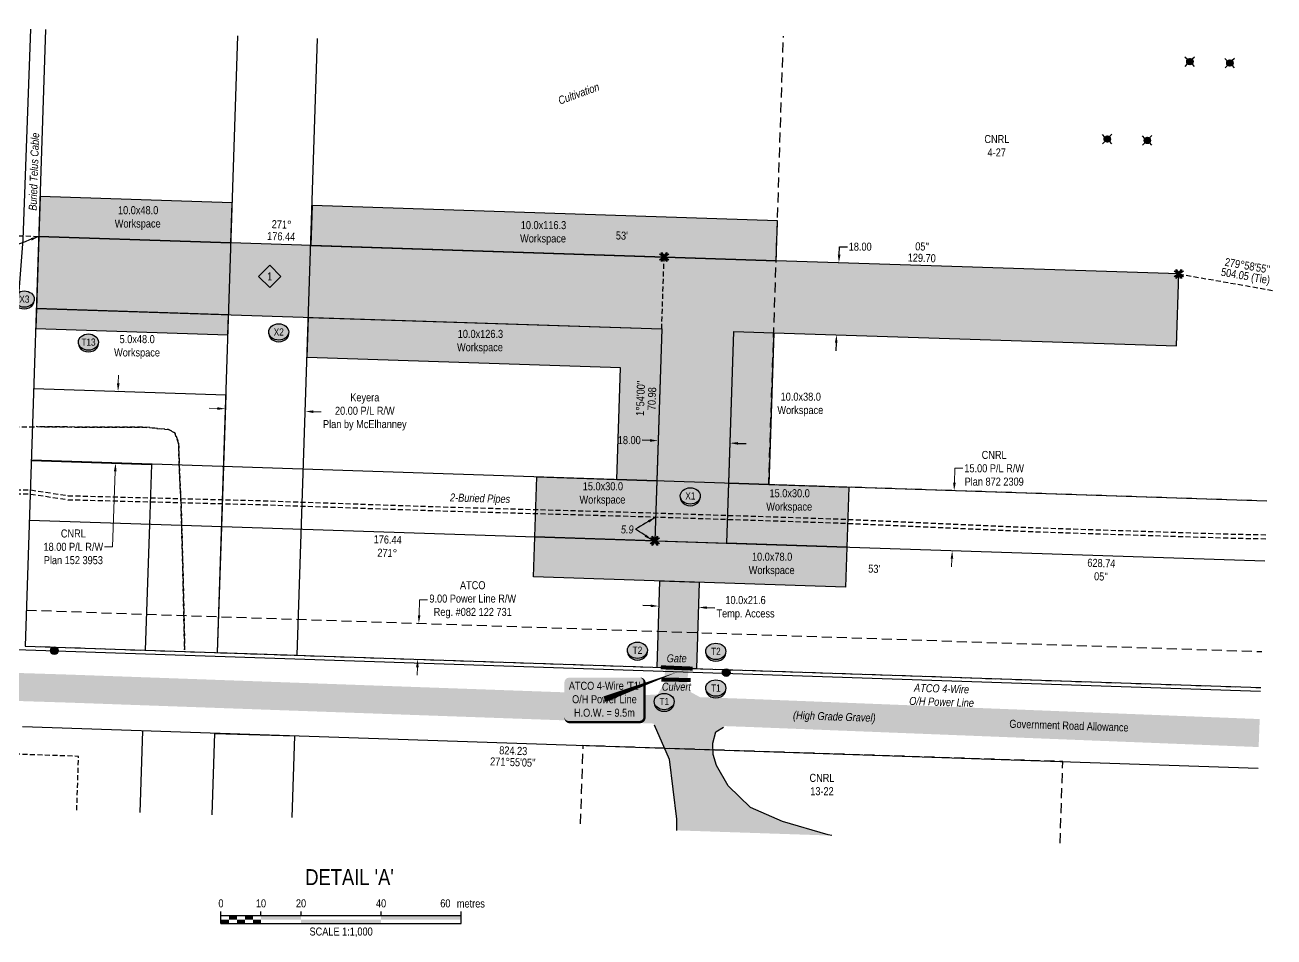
# Model space of a CAD drawing. Extents: x 350042 to 357443, y 6133812 to 6137998.
# Drawn here: x 355883 to 357443, y 6135479 to 6136618 of the extents above; entities that cross this region are included whole.
import ezdxf
from ezdxf.enums import TextEntityAlignment as Align

# ---------------------------------------------------------------- set-up
doc = ezdxf.new("R2010")
doc.units = 0
doc.header["$LTSCALE"] = 5
doc.header["$PDSIZE"] = 0.5
for name, pattern in [('foc-ACCESSROAD', [3.75, 2.5, -1.25]), ('foc-FLOWLINE', [3.75, 2.5, -1.25]), ('foc-TIELINE', [1.875, 1.25, -0.625]), ('foc-TRAV', [1.875, 1.25, -0.625]), ('POWERLINE5', [7.8, 2.4, -0.6, 0.6, -0.6, 0.6, -0.6, 2.4]), ('UG_PIPE', [1.875, 1.25, -0.625])]:
    doc.linetypes.add(name, pattern=pattern)
doc.layers.get('Defpoints').update_dxf_attribs({"color": 9})
for name, color, linetype, lineweight in [('AS-GENERAL', 48, 'Continuous', 18), ('C-RW-T', 13, 'Continuous', 9), ('C-WS-T', 13, 'Continuous', 9), ('F-RW-T', 190, 'Continuous', 9), ('T-TEXT', 48, 'Continuous', 18), ('T-TIE-T', 201, 'Continuous', 18)]:
    doc.layers.add(name, color=color, linetype=linetype, lineweight=lineweight)
for name, color, linetype in [('AS-PIPE-UG', 44, 'UG_PIPE'), ('AS-PIPE-UG-T', 44, 'Continuous'), ('AS-POWER', 104, 'foc-POWER'), ('AS-POWER-EXISTING', 72, 'POWERLINE5'), ('AS-POWER-T', 104, 'Continuous'), ('AS-ROADS', 254, 'Continuous'), ('AS-TELEPHONE-T', 224, 'Continuous'), ('AS-TELUS', 224, 'foc-TEL'), ('C-RW', 13, 'Continuous'), ('C-WS', 13, 'foc-ACCESSROAD'), ('C-WS-S', 13, 'Continuous'), ('DETAIL-T', 7, 'Continuous'), ('F-EZE', 190, 'foc-FLOWLINE'), ('F-RW', 190, 'Continuous'), ('L-BD', 7, 'Continuous'), ('L-BD1', 253, 'Continuous'), ('L-MON', 1, 'Continuous'), ('L-ROAD-T', 7, 'Continuous'), ('L-SEC', 7, 'Continuous'), ('L-TIE', 7, 'foc-TIELINE'), ('P-BORE', 7, 'Continuous'), ('P-CROSSINGS', 250, 'Continuous'), ('P-PROPOSED', 10, 'Continuous'), ('P-PROPOSED-H', 21, 'Continuous'), ('P-TEMP-BLUE', 146, 'Continuous'), ('P-TEMP-BLUE-T', 146, 'Continuous'), ('P-TRAV', 4, 'foc-TRAV'), ('P-TXT', 4, 'Continuous')]:
    doc.layers.add(name, color=color, linetype=linetype)
doc.layers.add('P-TEMP-BLUE-H', color=7, linetype='Continuous', true_color=0x99e6ff)
doc.styles.add('175L', font='ARIALN.TTF', dxfattribs={"height": 10})
doc.styles.add('80', font='ARIALN.TTF', dxfattribs={"height": 10})
doc.styles.add('80CG', font='ARIALN.TTF', dxfattribs={"height": 10})
doc.styles.add('80L', font='ARIALN.TTF', dxfattribs={"height": 10})
doc.styles.add('80LS', font='ARIALNI.TTF', dxfattribs={"height": 10})
doc.styles.add('Crossing', font='ARIALN.TTF', dxfattribs={"height": 10})
doc.styles.add('foc-LtypeFont', font='ARIALN.TTF', dxfattribs={"height": 7.35})
doc.linetypes.add('foc-POWER', pattern='A,6,-1,["P",foc-LtypeFont,S=0.2,R=0,X=-0.625,Y=-0.75],-1.24,4', length=12.24)
doc.linetypes.add('foc-TEL', pattern='A,2,-1,["T",foc-LtypeFont,S=0.2,R=0,X=-0.425,Y=-0.75],-1.24,8', length=12.24)
doc.dimstyles.new('Compass 5 000', dxfattribs={"dimscale": 5, "dimtxt": 9, "dimasz": 2, "dimexe": 0.2, "dimexo": 0.0625, "dimgap": 0.5, "dimtad": 0, "dimtih": 1, "dimtoh": 1, "dimzin": 0, "dimdsep": 46, "dimtxsty": '80CG', "dimcen": 0.1, "dimse1": 1, "dimse2": 1, "dimclrd": 256, "dimclrt": 256, "dimaunit": 1, "dimadec": 4, "dimazin": 0, "dimtfac": 0.06, "dimtofl": 0, "dimtmove": 0, "dimatfit": 1, "dimfxl": 0.2, "dimtolj": 1, "dimtzin": 0, "dimlwd": -1, "dimarcsym": 0})

# ---------------------------------------------------------------- blocks, each defined once
blk = doc.blocks.new('POWERPOLE')
h = blk.add_hatch(color=255)
edge = h.paths.add_edge_path()
edge.add_arc((0, 0), 0.96, 0, 360)
at = {"linetype": 'Continuous'}
for p, q in [((0.68, -0.68), (-0.68, 0.68)), ((-0.68, -0.68), (0.68, 0.68))]:
    blk.add_line(p, q, dxfattribs=at)
blk.add_circle((0, 0), 0.96, dxfattribs=at)
blk = doc.blocks.new('*D441')
at = {"layer": 'C-RW-T', "transparency": 16777216}
for p, q in [((356000, 6136170.6), (356000.3, 6136180.6)), ((355996.2, 6136060.7), (355993, 6135966.2)), ((355993, 6135966.2), (355983, 6135966.2))]:
    blk.add_line(p, q, dxfattribs=at)
for points in [[(355998.3, 6136170.6), (356001.7, 6136170.5), (355999.7, 6136160.6)], [(355994.6, 6136060.7), (355997.9, 6136060.6), (355996.6, 6136070.7)]]:
    blk.add_solid(points, dxfattribs=at)
at = {"layer": 'Defpoints', "color": 0, "transparency": 16777216}
for p in [(355992.5, 6136160.8), (355999.7, 6136160.6), (355989.5, 6136070.9)]:
    blk.add_point(p, dxfattribs=at)
at = {"layer": 'C-RW-T', "transparency": 16777216, "insert": (355943.9, 6135966.2), "char_height": 10, "attachment_point": 5, "style": '80CG', "bg_fill": 3, "box_fill_scale": 1.1, "bg_fill_color": 256, "bg_fill_true_color": 13158600, "bg_fill_transparency": 0}
blk.add_mtext('\\A1;CNRL\\P18.00 P/L R/W\\PPlan 152 3953', dxfattribs=at)
blk = doc.blocks.new('*D440')
at = {"layer": 'Defpoints', "color": 0, "transparency": 16777216}
for p in [(356375.4, 6135870.7), (356448, 6135868.3), (356446.5, 6135823.4)]:
    blk.add_point(p, dxfattribs=at)
at = {"layer": 'F-RW-T', "transparency": 16777216}
for p, q in [((356375.8, 6135880.7), (356376.4, 6135900.1)), ((356376.4, 6135900.1), (356386.4, 6135900.1)), ((356373.6, 6135815.8), (356373.2, 6135805.8))]:
    blk.add_line(p, q, dxfattribs=at)
for points in [[(356374.1, 6135880.8), (356377.4, 6135880.7), (356375.4, 6135870.7)], [(356371.9, 6135815.9), (356375.2, 6135815.8), (356373.9, 6135825.8)]]:
    blk.add_solid(points, dxfattribs=at)
at = {"layer": 'F-RW-T', "transparency": 16777216, "insert": (356442.7, 6135900.1), "char_height": 10, "attachment_point": 5, "style": '80CG'}
blk.add_mtext('\\A1;ATCO\\P9.00 Power Line R/W\\PReg. #082 122 731', dxfattribs=at)
blk = doc.blocks.new('*D445')
at = {"layer": 'Defpoints', "color": 0, "transparency": 16777216}
for p in [(356135.6, 6136196.7), (356235.6, 6136193.4), (356233.7, 6136135.4)]:
    blk.add_point(p, dxfattribs=at)
at = {"layer": 'F-RW-T', "transparency": 16777216}
for p, q in [((356123.7, 6136139), (356113.7, 6136139.3)), ((356243.6, 6136135), (356253.6, 6136134.7))]:
    blk.add_line(p, q, dxfattribs=at)
for points in [[(356123.8, 6136140.7), (356123.7, 6136137.3), (356133.7, 6136138.7)], [(356243.7, 6136136.7), (356243.6, 6136133.4), (356233.7, 6136135.4)]]:
    blk.add_solid(points, dxfattribs=at)
at = {"layer": 'F-RW-T', "transparency": 16777216, "insert": (356307.9, 6136134.7), "char_height": 10, "attachment_point": 5, "style": '80CG'}
blk.add_mtext('\\A1;Keyera\\P20.00 P/L R/W\\PPlan by McElhanney', dxfattribs=at)
blk = doc.blocks.new('*U322')
at = {"color": 0}
for p, q in [((-150, 0), (-150, 15)), ((-150, 10), (150.2, 10)), ((-150, 0), (150.2, 0)), ((-100, 10), (-100, 15)), ((-50, 10), (-50, 15)), ((50, 10), (50, 15)), ((150.2, 0), (150.2, 15))]:
    blk.add_line(p, q, dxfattribs=at)
for points in [[(-150, 5), (-140, 5), (-150, 0), (-140, 0)], [(-140, 10), (-130, 10), (-140, 5), (-130, 5)], [(-130, 5), (-120, 5), (-130, 0), (-120, 0)], [(-120, 10), (-110, 10), (-120, 5), (-110, 5)], [(-110, 5), (-100, 5), (-110, 0), (-100, 0)], [(-100, 10), (-50, 10), (-100, 5), (-50, 5)], [(-50, 5), (50, 5), (-50, 0), (50, 0)], [(50, 10), (150.2, 10), (50, 5), (150.2, 5)]]:
    blk.add_solid(points, dxfattribs=at)
at = {"color": 0, "style": '80'}
blk.add_text('metres', height=10, dxfattribs=at).set_placement((162.2, 20), align=Align.CENTER)
at = {"color": 0, "char_height": 10, "style": '80'}
for s, insert, attachment_point in [('0', (-150, 30.2), 2), ('10', (-100, 30.2), 2), ('20', (-50, 30.2), 2), ('40', (50, 30.2), 2), ('60', (136.7, 30.2), 3), ('SCALE 1:1,000', (0.1, -5), 2)]:
    blk.add_mtext(s, dxfattribs=dict(at, insert=insert, attachment_point=attachment_point))
blk = doc.blocks.new('TEMP')
h = blk.add_hatch(color=255)
h.dxf.hatch_style = 1
h.paths.add_polyline_path([(0, 0.25), (-0.67, 1.15), (-0.67, 0.67), (-1.15, 0.67), (-0.25, 0), (-1.15, -0.67), (-0.67, -0.67), (-0.67, -1.15), (0, -0.25), (0.67, -1.15), (0.67, -0.67), (1.15, -0.67), (0.25, 0), (1.15, 0.67), (0.67, 0.67), (0.67, 1.15)])
h.paths.add_polyline_path([(0.57, 0.85), (0.57, 0.57), (0.85, 0.57), (0.08, 0), (0.85, -0.57), (0.57, -0.57), (0.57, -0.85), (0, -0.08), (-0.57, -0.85), (-0.57, -0.57), (-0.85, -0.57), (-0.08, 0), (-0.85, 0.57), (-0.57, 0.57), (-0.57, 0.85), (0, 0.08)], flags=16)
h = blk.add_hatch(color=1)
h.dxf.hatch_style = 1
h.paths.add_polyline_path([(0, 0.08), (-0.57, 0.85), (-0.57, 0.57), (-0.85, 0.57), (-0.08, 0), (-0.85, -0.57), (-0.57, -0.57), (-0.57, -0.85), (0, -0.08), (0.57, -0.85), (0.57, -0.57), (0.85, -0.57), (0.08, 0), (0.85, 0.57), (0.57, 0.57), (0.57, 0.85)])
at = {"color": 1}
for p, q in [((-0.08, 0), (0.08, 0)), ((0, 0.08), (0, -0.08))]:
    blk.add_line(p, q, dxfattribs=at)
at = {"color": 255, "flags": 128}
blk.add_lwpolyline([(-0.25, 0), (-1.15, 0.67), (-0.67, 0.67), (-0.67, 1.15), (0, 0.25), (0.67, 1.15), (0.67, 0.67), (1.15, 0.67), (0.25, 0), (1.15, -0.67), (0.67, -0.67), (0.67, -1.15), (0, -0.25), (-0.67, -1.15), (-0.67, -0.67), (-1.15, -0.67)], close=True, dxfattribs=at)
at = {"color": 1, "flags": 128}
blk.add_lwpolyline([(-0.08, 0), (-0.85, 0.57), (-0.57, 0.57), (-0.57, 0.85), (0, 0.08), (0.57, 0.85), (0.57, 0.57), (0.85, 0.57), (0.08, 0), (0.85, -0.57), (0.57, -0.57), (0.57, -0.85), (0, -0.08), (-0.57, -0.85), (-0.57, -0.57), (-0.85, -0.57)], close=True, dxfattribs=at)
blk = doc.blocks.new('*D467')
at = {"layer": 'Defpoints', "color": 0, "transparency": 16777216}
for p in [(356674.9, 6136121.6), (356764.8, 6136118.5), (356764, 6136095.8)]:
    blk.add_point(p, dxfattribs=at)
at = {"layer": 'P-TXT', "transparency": 16777216}
for p, q in [((356664.1, 6136099.2), (356654.1, 6136099.5)), ((356774, 6136095.5), (356784, 6136095.1))]:
    blk.add_line(p, q, dxfattribs=at)
for points in [[(356664.2, 6136100.8), (356664, 6136097.5), (356674.1, 6136098.8)], [(356774.1, 6136097.1), (356774, 6136093.8), (356764, 6136095.8)]]:
    blk.add_solid(points, dxfattribs=at)
at = {"layer": 'P-TXT', "transparency": 16777216, "insert": (356638.2, 6136099.5), "char_height": 10, "attachment_point": 5, "style": '80CG'}
blk.add_mtext('\\A1;18.00', dxfattribs=at)
blk = doc.blocks.new('*D468')
at = {"layer": 'Defpoints', "color": 0, "transparency": 16777216}
for p in [(356896.8, 6136321.2), (356900, 6136321.1), (356893.9, 6136231.3)]:
    blk.add_point(p, dxfattribs=at)
at = {"layer": 'P-TXT', "transparency": 16777216}
for p, q in [((356900.3, 6136331.1), (356900.6, 6136341.1)), ((356900.6, 6136341.1), (356910.6, 6136341.1)), ((356896.7, 6136221.2), (356896.3, 6136211.2))]:
    blk.add_line(p, q, dxfattribs=at)
for points in [[(356898.6, 6136331.1), (356902, 6136331), (356900, 6136321.1)], [(356895, 6136221.2), (356898.3, 6136221.1), (356897, 6136231.1)]]:
    blk.add_solid(points, dxfattribs=at)
at = {"layer": 'P-TXT', "transparency": 16777216, "insert": (356926.6, 6136341.1), "char_height": 10, "attachment_point": 5, "style": '80CG'}
blk.add_mtext('\\A1;18.00', dxfattribs=at)
blk = doc.blocks.new('*U474')
h = blk.add_hatch(color=255)
edge = h.paths.add_edge_path()
edge.add_line((-44, -28.5), (44, -28.5))
edge.add_arc((44, -22.5), 6, 270, 360)
edge.add_line((50, -22.5), (50, 21))
edge.add_arc((44, 21), 6, 0, 90)
edge.add_line((44, 27), (-44, 27))
edge.add_arc((-44, 21), 6, 90, 180)
edge.add_line((-50, 21), (-50, -22.5))
edge.add_arc((-44, -22.5), 6, 180, 270)
at = {"color": 104, "flags": 128}
blk.add_lwpolyline([(91.6, 34.2, 0, 7.5, 0), (0, 0, 0, 0, 0)], format="xyseb", dxfattribs=at)
blk.add_lwpolyline([(-44, -28.5, 3, 3, 0), (44, -28.5, 3, 3, 0.414214), (50, -22.5, 3, 3, 0), (50, 21, 3, 0, 0.414214), (44, 27, 0, 0, 0), (-44, 27, 0, 0, 0.414214), (-50, 21, 0, 0, 0), (-50, -22.5, 0, 3, 0.414214)], format="xyseb", close=True, dxfattribs=at)
at = {"color": 104, "style": '80'}
blk.add_attdef('ENTER_TEXT_001', (-26.8, -4.9), '', height=10, dxfattribs=at)
blk = doc.blocks.new('*D475')
at = {"layer": 'Defpoints', "color": 0, "transparency": 16777216}
for p in [(356675.6, 6135911.8), (356725.6, 6135910.2), (356724.9, 6135890.6)]:
    blk.add_point(p, dxfattribs=at)
at = {"layer": 'P-TEMP-BLUE-T', "transparency": 16777216}
for p, q in [((356665, 6135892.6), (356655, 6135892.9)), ((356734.9, 6135890.3), (356744.9, 6135889.9))]:
    blk.add_line(p, q, dxfattribs=at)
for points in [[(356665, 6135894.2), (356664.9, 6135890.9), (356675, 6135892.2)], [(356735, 6135891.9), (356734.9, 6135888.6), (356724.9, 6135890.6)]]:
    blk.add_solid(points, dxfattribs=at)
at = {"layer": 'P-TEMP-BLUE-T', "transparency": 16777216, "insert": (356783.4, 6135889.9), "char_height": 10, "attachment_point": 5, "style": '80CG'}
blk.add_mtext('\\A1;10.0x21.6\\PTemp. Access', dxfattribs=at)
blk = doc.blocks.new('Well_proximity')
h = blk.add_hatch(color=191)
h.dxf.hatch_style = 1
edge = h.paths.add_edge_path()
edge.add_ellipse((0, 0), major_axis=(-12.5, 0), ratio=0.816297, start_angle=0, end_angle=360)
h = blk.add_hatch(color=250)
h.dxf.hatch_style = 1
edge = h.paths.add_edge_path()
edge.add_ellipse((0, -2), major_axis=(-12.5, 0), ratio=0.816297, start_angle=0, end_angle=180)
edge.add_line((12.5, -2), (12.5, 0))
edge.add_ellipse((0, 0), major_axis=(-12.5, 0), ratio=0.816297, start_angle=0, end_angle=180, ccw=False)
edge.add_line((-12.5, 0), (-12.5, -2))
at = {"color": 250}
blk.add_ellipse((0, 0), major_axis=(-12.5, 0), ratio=0.816297, dxfattribs=at)
blk.add_ellipse((0, -2), major_axis=(-12.5, 0), ratio=0.816297, start_param=0, end_param=3.141593, dxfattribs=at)
at = {"color": 250, "style": '80L'}
blk.add_attdef('CROSSING', text='', height=9, dxfattribs=at).set_placement((0.1, 0), align=Align.MIDDLE_CENTER)
blk = doc.blocks.new('xing2')
h = blk.add_hatch(color=50)
h.dxf.hatch_style = 1
edge = h.paths.add_edge_path()
edge.add_ellipse((0, 0), major_axis=(-12.5, 0), ratio=0.816297, start_angle=0, end_angle=360)
h = blk.add_hatch(color=250)
h.dxf.hatch_style = 1
edge = h.paths.add_edge_path()
edge.add_ellipse((0, -2), major_axis=(-12.5, 0), ratio=0.816297, start_angle=0, end_angle=180)
edge.add_line((12.5, -2), (12.5, 0))
edge.add_ellipse((0, 0), major_axis=(-12.5, 0), ratio=0.816297, start_angle=0, end_angle=180, ccw=False)
edge.add_line((-12.5, 0), (-12.5, -2))
at = {"color": 250}
blk.add_ellipse((0, 0), major_axis=(-12.5, 0), ratio=0.816297, dxfattribs=at)
blk.add_ellipse((0, -2), major_axis=(-12.5, 0), ratio=0.816297, start_param=0, end_param=3.141593, dxfattribs=at)
at = {"color": 250, "style": 'Crossing'}
blk.add_attdef('CROSSING', text='', height=9, dxfattribs=at).set_placement((0.1, 0), align=Align.MIDDLE_CENTER)
at = {"color": 250, "style": 'Crossing', "flags": 1}
for tag, p in [('OWNER', (0.1, -12.5)), ('DESCRIPTION', (0.1, -25.8)), ('LOCATION', (0.1, -39.3)), ('DWG_REF', (0.1, -52.8))]:
    blk.add_attdef(tag, text='', height=9, dxfattribs=at).set_placement(p, align=Align.MIDDLE_CENTER)
blk = doc.blocks.new('*D477')
at = {"layer": 'C-RW-T', "transparency": 16777216}
for p, q in [((357044.3, 6136046.3), (357044.8, 6136064.3)), ((357044.8, 6136064.3), (357054.8, 6136064.3)), ((357041.1, 6135951.4), (357040.8, 6135941.4))]:
    blk.add_line(p, q, dxfattribs=at)
for points in [[(357042.6, 6136046.4), (357045.9, 6136046.3), (357043.9, 6136036.4)], [(357039.5, 6135951.5), (357042.8, 6135951.4), (357041.5, 6135961.4)]]:
    blk.add_solid(points, dxfattribs=at)
at = {"layer": 'Defpoints', "color": 0, "transparency": 16777216}
for p in [(357043.9, 6136036.4), (357060.7, 6136035.8), (357058.2, 6135960.9)]:
    blk.add_point(p, dxfattribs=at)
at = {"layer": 'C-RW-T', "transparency": 16777216, "insert": (357093.9, 6136064.3), "char_height": 10, "attachment_point": 5, "style": '80CG'}
blk.add_mtext('\\A1;CNRL\\P15.00 P/L R/W\\PPlan 872 2309', dxfattribs=at)
blk = doc.blocks.new('WC2')
at = {"layer": 'L-MON'}
h = blk.add_hatch(color=255, dxfattribs=at)
h.dxf.hatch_style = 1
edge = h.paths.add_edge_path()
edge.add_arc((0, 0), 0.9, 0, 360)
at = {"layer": 'L-MON', "color": 14, "flags": 128}
for points in [[(-0.62, 0.5), (-1.23, 1.12)], [(0.52, 0.61), (1.13, 1.21)], [(-1.18, -1.18), (-0.56, -0.57)], [(1.16, -1.18), (0.56, -0.57)]]:
    blk.add_lwpolyline(points, dxfattribs=at)
at = {"layer": 'L-MON', "color": 14}
for radius in [0.8, 0.373]:
    blk.add_circle((0, 0), radius, dxfattribs=at)
blk = doc.blocks.new('30M BUFFER DISP')
h = blk.add_hatch(color=70)
h.dxf.hatch_style = 1
h.paths.add_polyline_path([(0, 14.1), (14.1, 0), (0, -14.1), (-14.1, 0)])
blk.add_lwpolyline([(0, 14.1), (14.1, 0), (0, -14.1), (-14.1, 0)], close=True)
at = {"color": 235, "style": '80L'}
blk.add_attdef('DISURBANCE', text='', height=10, dxfattribs=at).set_placement((0, 0), align=Align.MIDDLE_CENTER)

msp = doc.modelspace()

# ---------------------------------------------------------------- hatches: boundary and pattern name
at = {"layer": 'AS-ROADS'}
h = msp.add_hatch(color=256, dxfattribs=at)
h.dxf.hatch_style = 1
h.paths.add_polyline_path([(356719.804, 6135823.076), (356712.654, 6135814.901), (356710.329, 6135797.286), (356715.439, 6135784.546), (356732.019, 6135775.486), (356642.442, 6135778.673), (356654.679, 6135780.811), (356673.474, 6135781.906), (356681.119, 6135794.261), (356682.794, 6135810.181), (356681.284, 6135823.991)])
h = msp.add_hatch(color=256, dxfattribs=at)
h.dxf.hatch_style = 1
h.paths.add_polyline_path([(356697.25, 6135612.087), (356891.236, 6135605.574), (356886.604, 6135606.481), (356829.719, 6135623.136), (356789.569, 6135640.751), (356761.884, 6135667.706), (356747.014, 6135692.946), (356743.124, 6135706.751), (356742.564, 6135721.106), (356746.479, 6135735.146), (356783.359, 6135758.91), (356660.624, 6135763.304), (356687.919, 6135701.106), (356697.264, 6135625.936)])
at = {"layer": 'P-PROPOSED-H'}
h = msp.add_hatch(color=256, dxfattribs=at)
h.dxf.hatch_style = 1
h.paths.add_polyline_path([(356678.708, 6136238.335), (356669.99, 6135973.645), (356759.919, 6135970.683), (356768.636, 6136235.375), (356818.596, 6136233.73), (357025.125, 6136226.932), (357115.053, 6136223.972), (357321.495, 6136217.177), (357324.542, 6136307.102), (356821.558, 6136323.658), (355900.8, 6136353.966), (355897.834, 6136264.038)])
at = {"layer": 'P-TEMP-BLUE-H'}
h = msp.add_hatch(color=256, dxfattribs=at)
h.dxf.hatch_style = 1
h.paths.add_polyline_path([(355900.8, 6136353.966), (356140.58, 6136346.073), (356142.229, 6136396.033), (355902.448, 6136403.926)])
h = msp.add_hatch(color=256, dxfattribs=at)
h.dxf.hatch_style = 1
h.paths.add_polyline_path([(356823.203, 6136373.618), (356242.149, 6136392.744), (356240.5, 6136342.784), (356821.558, 6136323.658)])
h = msp.add_hatch(color=256, dxfattribs=at)
h.dxf.hatch_style = 1
h.paths.add_polyline_path([(355897.01, 6136239.058), (356136.787, 6136231.165), (356137.611, 6136256.145), (355897.834, 6136264.038)])
h = msp.add_hatch(color=256, dxfattribs=at)
h.dxf.hatch_style = 1
h.paths.add_polyline_path([(356237.513, 6136252.857), (356678.708, 6136238.335), (356672.459, 6136048.585), (356622.498, 6136050.23), (356627.102, 6136190.019), (356235.863, 6136202.897)])
h = msp.add_hatch(color=256, dxfattribs=at)
h.dxf.hatch_style = 1
h.paths.add_polyline_path([(356818.596, 6136233.73), (356812.347, 6136043.978), (356762.387, 6136045.623), (356768.636, 6136235.375)])
h = msp.add_hatch(color=256, dxfattribs=at)
h.dxf.hatch_style = 1
h.paths.add_polyline_path([(356522.648, 6136053.491), (356672.459, 6136048.585), (356669.99, 6135973.645), (356520.109, 6135978.553)])
h = msp.add_hatch(color=256, dxfattribs=at)
h.dxf.hatch_style = 1
h.paths.add_polyline_path([(356762.457, 6136045.621), (356912.268, 6136040.715), (356909.8, 6135965.775), (356759.919, 6135970.683)])
h = msp.add_hatch(color=256, dxfattribs=at)
h.dxf.hatch_style = 1
h.paths.add_polyline_path([(356909.798, 6135965.732), (356908.155, 6135915.772), (356518.465, 6135928.593), (356520.109, 6135978.553)])
h = msp.add_hatch(color=256, dxfattribs=at)
h.dxf.hatch_style = 1
h.paths.add_polyline_path([(356676.006, 6135923.41), (356672.463, 6135815.753), (356722.422, 6135814.078), (356725.966, 6135921.766)])

# ---------------------------------------------------------------- linework, layer by layer
at = {"layer": 'AS-GENERAL', "const_width": 4.999, "flags": 128}
for points in [[(356717.299, 6135814.126), (356677.554, 6135815.791)], [(356715.004, 6135799.866), (356678.224, 6135800.476)]]:
    msp.add_lwpolyline(points, dxfattribs=at)
at = {"layer": 'AS-PIPE-UG', "flags": 128}
for points in [[(355948.177, 6135637.22), (355950.404, 6135704.555), (355744.958, 6135711.605), (355749.879, 6135860.051), (355749.984, 6135869.746), (355745.699, 6135888.731), (355726.609, 6135899.026), (355708.959, 6135901.931), (355709.284, 6135937.766), (355711.714, 6135992.061), (355713.529, 6136079.046), (355717.279, 6136179.096), (355721.509, 6136287.186), (355728.999, 6136441.566), (355734.827, 6136618.064)], [(357433.007, 6135975.96), (357392.044, 6135976.696), (357147.264, 6135984.606), (356901.519, 6135995.586), (356653.754, 6136003.691), (356402.304, 6136010.796), (356173.949, 6136018.636), (355937.299, 6136024.721), (355890.459, 6136031.821), (355782.884, 6136033.061), (355703.589, 6136035.736), (355665.034, 6136036.766), (355652.844, 6136045.566), (355637.179, 6136064.071), (355593.419, 6136106.551), (355542.444, 6136159.241), (355486.424, 6136218.441), (355404.434, 6136296.651), (355344.659, 6136353.991), (355236.196, 6136469.2)], [(357433.174, 6135980.956), (357392.17, 6135981.693), (357147.457, 6135989.601), (356901.713, 6136000.581), (356653.907, 6136008.687), (356402.461, 6136015.792), (356174.099, 6136023.632), (355937.74, 6136029.71), (355890.865, 6136036.815), (355782.997, 6136038.059), (355703.74, 6136040.732), (355666.71, 6136041.722), (355656.265, 6136049.261), (355640.837, 6136067.487), (355596.957, 6136110.083), (355546.056, 6136162.697), (355489.967, 6136221.97), (355407.89, 6136300.263), (355348.12, 6136357.598), (355239.835, 6136472.627)], [(354886.31, 6136139.994), (355051.619, 6136134.101), (355322.344, 6136127.956), (355542.224, 6136122.401), (355719.749, 6136113.281), (355897.594, 6136116.346), (355955.019, 6136115.786), (356031.584, 6136115.911), (356062.804, 6136112.681), (356070.669, 6136108.801), (356075.334, 6136095.646), (356076.109, 6136069.216), (356078.409, 6136018.916), (356080.674, 6135940.146), (356082.909, 6135837.541), (356080.674, 6135940.146), (356078.409, 6136018.916), (356076.109, 6136069.216), (356075.334, 6136095.646), (356070.669, 6136108.801), (356062.804, 6136112.681), (356031.584, 6136115.911), (355955.019, 6136115.786), (355897.594, 6136116.346)]]:
    msp.add_lwpolyline(points, dxfattribs=at)
at = {"layer": 'AS-POWER', "flags": 128}
msp.add_lwpolyline([(354877.174, 6135871.381), (357426.638, 6135785.976)], dxfattribs=at)
at = {"layer": 'AS-ROADS', "const_width": 34.991, "flags": 128}
msp.add_lwpolyline([(357424.883, 6135733.614), (356784.589, 6135758.866), (355938.259, 6135789.166), (355206.379, 6135812.383), (354875.569, 6135824.188)], dxfattribs=at)
at = {"layer": 'AS-ROADS', "flags": 128}
for points in [[(356669.084, 6135744.026), (356687.919, 6135701.106), (356697.264, 6135625.936), (356697.25, 6135612.087)], [(356891.236, 6135605.574), (356886.604, 6135606.481), (356829.719, 6135623.136), (356789.569, 6135640.751), (356761.884, 6135667.706), (356747.014, 6135692.946), (356743.124, 6135706.751), (356742.564, 6135721.106), (356746.479, 6135735.146), (356755.744, 6135741.116)]]:
    msp.add_lwpolyline(points, dxfattribs=at)
at = {"layer": 'AS-TELUS', "flags": 128}
msp.add_lwpolyline([(355860.826, 6135640.149), (355868.714, 6135879.086), (355871.739, 6136008.846), (355869.504, 6136198.966), (355881.274, 6136350.296), (355890.953, 6136612.915)], dxfattribs=at)
at = {"layer": 'C-RW', "flags": 128}
for points in [[(355894.538, 6136164.085), (356134.323, 6136156.113), (356128.829, 6135991.231), (356123.596, 6135834.152)], [(355891.572, 6136074.157), (356041.399, 6136069.176), (356038.902, 6135994.227), (356033.67, 6135837.166)], [(357434.6, 6136023.484), (355891.577, 6136074.303)], [(355889.106, 6135999.363), (357432.088, 6135948.545)], [(356030.321, 6135736.648), (356030.313, 6135736.403), (356026.92, 6135634.581)], [(356120.247, 6135733.633), (356120.24, 6135733.407), (356116.847, 6135631.566)]]:
    msp.add_lwpolyline(points, dxfattribs=at)
at = {"layer": 'C-WS', "flags": 128}
for points in [[(357434.6, 6136023.484), (356812.347, 6136043.978), (356830.794, 6136604.084)], [(357176.287, 6135596.004), (357179.712, 6135698.028), (356580.204, 6135718.099), (356576.79, 6135616.131)]]:
    msp.add_lwpolyline(points, dxfattribs=at)
at = {"layer": 'F-EZE', "flags": 128}
for points in [[(355885.429, 6135887.149), (357428.296, 6135835.429)], [(355883.922, 6135842.186), (357426.789, 6135790.466)]]:
    msp.add_lwpolyline(points, dxfattribs=at)
at = {"layer": 'F-RW', "flags": 128}
for points in [[(356149.107, 6136604.398), (356123.682, 6135834.131), (356223.6, 6135830.781), (356249.027, 6136601.1)], [(356120.275, 6135733.092), (356220.207, 6135730.055), (356216.837, 6135627.988)]]:
    msp.add_lwpolyline(points, dxfattribs=at)
at = {"layer": 'L-SEC', "flags": 128}
for points in [[(355909.32, 6136612.309), (355883.922, 6135842.186)], [(355883.922, 6135842.186), (357426.789, 6135790.466)], [(355880.59, 6135741.667), (357423.419, 6135689.948)]]:
    msp.add_lwpolyline(points, dxfattribs=at)
at = {"layer": 'L-TIE', "flags": 128}
msp.add_lwpolyline([(357324.542, 6136307.102), (357443.407, 6136286.217)], dxfattribs=at)
at = {"layer": 'P-PROPOSED', "flags": 128}
msp.add_lwpolyline([(356678.708, 6136238.335), (356678.708, 6136238.335), (356669.99, 6135973.645), (356759.919, 6135970.683), (356768.636, 6136235.375), (356818.596, 6136233.73), (357025.125, 6136226.932), (357025.125, 6136226.932), (357115.053, 6136223.972), (357115.053, 6136223.972), (357321.495, 6136217.177), (357324.542, 6136307.102), (356821.558, 6136323.658), (355900.8, 6136353.966), (355897.834, 6136264.038), (356678.708, 6136238.335)], dxfattribs=at)
at = {"layer": 'P-TEMP-BLUE', "flags": 128}
for points in [[(355900.8, 6136353.966), (356140.58, 6136346.073), (356142.229, 6136396.033), (355902.448, 6136403.926)], [(356823.203, 6136373.618), (356242.149, 6136392.744), (356240.5, 6136342.784), (356821.558, 6136323.658)], [(355897.01, 6136239.058), (356136.787, 6136231.165), (356137.611, 6136256.145), (355897.834, 6136264.038)], [(356237.513, 6136252.857), (356678.708, 6136238.335), (356672.459, 6136048.585), (356622.498, 6136050.23), (356627.102, 6136190.019), (356235.863, 6136202.897)], [(356818.596, 6136233.73), (356812.347, 6136043.978), (356762.387, 6136045.623), (356768.636, 6136235.375)], [(356522.648, 6136053.491), (356672.459, 6136048.585), (356669.99, 6135973.645), (356520.109, 6135978.553)], [(356762.457, 6136045.621), (356912.268, 6136040.715), (356909.8, 6135965.775), (356759.919, 6135970.683)], [(356909.798, 6135965.732), (356908.155, 6135915.772), (356518.465, 6135928.593), (356520.109, 6135978.553)], [(356676.006, 6135923.41), (356672.463, 6135815.753), (356722.422, 6135814.078), (356725.966, 6135921.766)]]:
    msp.add_lwpolyline(points, close=True, dxfattribs=at)
at = {"layer": 'P-TRAV', "flags": 128}
for points in [[(355800.28, 6136357.274), (355900.8, 6136353.966)], [(356678.708, 6136238.335), (356681.755, 6136328.26)]]:
    msp.add_lwpolyline(points, dxfattribs=at)

# ---------------------------------------------------------------- block references
at = {"layer": 'AS-POWER-EXISTING', "color": 3}
for p, xscale, yscale, zscale in [((355920.184, 6135836.441), 4.998719999999985, 4.998719999999985, 4.998719999999985), ((356759.244, 6135809.216), 4.998719999999987, 4.998719999999987, 4.998719999999987)]:
    msp.add_blockref('POWERPOLE', p, dxfattribs=dict(at, xscale=xscale, yscale=yscale, zscale=zscale))
at = {"layer": 'AS-POWER-EXISTING', "xscale": 4.998719999999985, "yscale": 4.998719999999985, "zscale": 4.998719999999985}
msp.add_blockref('POWERPOLE', (355920.184, 6135836.441), dxfattribs=at)
at = {"layer": 'AS-POWER-T'}
ref = msp.add_blockref('*U474', (356607.213, 6135775.879), dxfattribs=dict(at, xscale=0.9997440000000001, yscale=0.9997440000000001, zscale=0.9997440000000001))
ref.add_attrib('ENTER_TEXT_001', "ATCO 4-Wire 'T1'", (356562.668, 6135787.716), dxfattribs={"layer": '0', "color": 104, "height": 9.99744, "style": '80'})
ref.add_attrib('ENTER_TEXT_002', 'O/H Power Line', (356566.753, 6135770.876), dxfattribs={"layer": '0', "color": 104, "height": 9.99744, "style": '80'})
ref.add_attrib('ENTER_TEXT_003', 'H.O.W. = 9.5m', (356569.109, 6135754.037), dxfattribs={"layer": '0', "color": 104, "height": 9.99744, "style": '80'})
at = {"layer": 'C-WS-S', "xscale": 4.998719999999998, "yscale": 4.998719999999998, "zscale": 4.998719999999998}
for p in [(357338.324, 6136572.286), (357388.319, 6136570.561), (357235.149, 6136475.611), (357285.179, 6136473.916)]:
    msp.add_blockref('WC2', p, dxfattribs=at)
at = {"layer": 'Defpoints', "xscale": 0.9997440000000001, "yscale": 0.9997440000000001, "zscale": 0.9997440000000001}
for p, values in [((356648.295, 6135837.041), {'CROSSING': 'T2'}), ((356681.77, 6135773.015), {'CROSSING': 'T1'})]:
    msp.add_blockref('xing2', p, dxfattribs=at).add_auto_attribs(values)
at = {"layer": 'DETAIL-T', "xscale": 0.9997440000000001, "yscale": 0.9997440000000001, "zscale": 0.9997440000000001}
msp.add_blockref('*U322', (356278.204, 6135495.727), dxfattribs=at)
at = {"layer": 'L-MON', "xscale": 4.998719999999987, "yscale": 4.998719999999987, "zscale": 4.998719999999987}
for p in [(356681.755, 6136328.26), (357324.542, 6136307.102), (356669.99, 6135973.645)]:
    msp.add_blockref('TEMP', p, dxfattribs=at)
at = {"layer": 'P-BORE', "xscale": 0.9997440000000001, "yscale": 0.9997440000000001, "zscale": 0.9997440000000001}
msp.add_blockref('30M BUFFER DISP', (356189.132, 6136304.061), dxfattribs=at).add_auto_attribs({'DISURBANCE': '1'})
at = {"layer": 'P-CROSSINGS', "xscale": 0.9997440000000001, "yscale": 0.9997440000000001, "zscale": 0.9997440000000001}
for name, p, values in [('xing2', (355882.64, 6136275.662), {'CROSSING': 'X3'}), ('xing2', (356200.343, 6136234.597), {'CROSSING': 'X2'}), ('Well_proximity', (355962.699, 6136221.95), {'CROSSING': 'T13'}), ('xing2', (356714.397, 6136029.841), {'CROSSING': 'X1'}), ('Well_proximity', (356746.23, 6135835.693), {'CROSSING': 'T2'}), ('Well_proximity', (356746.23, 6135789.799), {'CROSSING': 'T1'})]:
    msp.add_blockref(name, p, dxfattribs=at).add_auto_attribs(values)

# ---------------------------------------------------------------- texts
at = {"layer": 'AS-PIPE-UG-T', "insert": (356371.267, 6136034.242), "char_height": 10.00219, "attachment_point": 1, "rotation": 358.381475, "style": '175L'}
msp.add_mtext_dynamic_manual_height_columns('\\pi43.228;{\\fArial Narrow|b0|i1|c0|p34;2-Buried Pipes}', width=160.90647, gutter_width=99.997, heights=[0], dxfattribs=at)
at = {"layer": 'AS-POWER-T', "insert": (356986.704, 6135795.604), "char_height": 9.99744, "attachment_point": 1, "rotation": 358.081365, "style": '175L'}
msp.add_mtext_dynamic_manual_height_columns('\\pi7.4151;{\\fArial Narrow|b0|i1|c0|p34;ATCO 4-Wire\\P\\pi1.8776;O/H Power Line}', width=83.25744, gutter_width=49.987, heights=[0], dxfattribs=at)
at = {"layer": 'AS-TELEPHONE-T', "insert": (355888.073, 6136386.316), "char_height": 10, "attachment_point": 1, "rotation": 88.10371, "style": '80L'}
msp.add_mtext_dynamic_manual_height_columns('{\\fArial Narrow|b0|i1|c0|p34;Buried Telus Cable}', width=102.69669, gutter_width=49.987, heights=[0], dxfattribs=at)
at = {"layer": 'C-RW-T', "insert": (356878.869, 6135669.272), "char_height": 9.9975, "attachment_point": 5, "style": '80CG'}
msp.add_mtext('\\A1;CNRL\\P13-22', dxfattribs=at)
at = {"layer": 'C-WS-T', "insert": (357081.355, 6136480.591), "char_height": 10, "attachment_point": 1, "style": '175L'}
msp.add_mtext_dynamic_manual_height_columns('\\pi0.3189;CNRL\\P\\pi4.2923;4-27', width=30.83562, gutter_width=99.974, heights=[0], dxfattribs=at)
at = {"layer": 'DETAIL-T', "color": 3, "insert": (356288.86, 6135553.66), "char_height": 19.9949, "width": 223.80072, "attachment_point": 5, "style": '80CG'}
msp.add_mtext("DETAIL 'A'", dxfattribs=at)
at = {"layer": 'L-BD', "style": '80L'}
for s, height, rotation, p in [("279°58'55''", 9.99744, 350.0347, (357410.137, 6136317.433)), ('504.05 (Tie)', 9.99744, 350.0347, (357407.672, 6136303.402)), ("1°54'00''", 9.9974, 88.1, (356652.142, 6136151.74)), ('70.98', 9.9974, 88.1, (356666.38, 6136151.267)), ('824.23', 9.9974, 358.0813, (356493.269, 6135711.617)), ("271°55'05''", 9.99744, 358.0813, (356492.792, 6135697.378))]:
    msp.add_text(s, height=height, rotation=rotation, dxfattribs=at).set_placement(p, align=Align.MIDDLE)
at = {"layer": 'L-BD1', "style": '80L'}
for s, p in [('271°', (356203.995, 6136368.993)), ('176.44', (356203.502, 6136354.005)), ("53'", (356628.938, 6136355.006)), ('129.70', (357003.461, 6136327.174)), ("05''", (357003.929, 6136341.412))]:
    msp.add_text(s, height=9.9974, rotation=358.1148, dxfattribs=at).set_placement(p, align=Align.MIDDLE)
at = {"layer": 'L-ROAD-T', "style": '80L'}
msp.add_text('Government Road Allowance', height=9.99744, rotation=358.15164, dxfattribs=at).set_placement((357187.313, 6135742.88), align=Align.MIDDLE_CENTER)
at = {"layer": 'P-TEMP-BLUE-T', "char_height": 9.99744, "attachment_point": 1, "style": '175L'}
for s, insert in [('\\pi0.66375;10.0x48.0\\P\\pi-3.3905;Workspace', (355999.017, 6136391.718)), ('\\pi-2.5312;10.0x116.3\\P\\pi-3.3905;Workspace', (356505.251, 6136373.098)), ('\\pi3.4632;5.0x48.0\\P\\pi-3.3905;Workspace', (355998.165, 6136230.658)), ('\\pi-2.5312;10.0x126.3\\P\\pi-3.3905;Workspace', (356426.475, 6136237.21)), ('\\pi0.66375;10.0x38.0\\P\\pi-3.3905;Workspace', (356826.542, 6136158.779)), ('\\pi0.66375;15.0x30.0\\P\\pi-3.3905;Workspace', (356579.426, 6136046.903)), ('\\pi0.66375;15.0x30.0\\P\\pi-3.3905;Workspace', (356812.679, 6136038.162)), ('\\pi0.66375;10.0x78.0\\P\\pi-3.3905;Workspace', (356790.766, 6135958.893))]:
    msp.add_mtext_dynamic_manual_height_columns(s, width=49.84849, gutter_width=49.987, heights=[0], dxfattribs=dict(at, insert=insert))
at = {"layer": 'T-TEXT', "style": '80LS'}
for s, rotation, p in [('Cultivation', 20, (356575.025, 6136532.382)), ('(High Grade Gravel)', 358.041114, (356894.276, 6135754.307))]:
    msp.add_text(s, height=9.99744, rotation=rotation, dxfattribs=at).set_placement(p, align=Align.MIDDLE_CENTER)
for s, p in [('Gate', (356697.436, 6135827.019)), ('Culvert', (356697.09, 6135791.526))]:
    msp.add_text(s, height=9.9975, dxfattribs=at).set_placement(p, align=Align.MIDDLE_CENTER)
at = {"layer": 'T-TIE-T', "insert": (356627.684, 6135993.008), "char_height": 9.99744, "attachment_point": 1, "style": '80L'}
msp.add_mtext_dynamic_manual_height_columns('{\\fArial Narrow|b0|i1|c0|p34;5.9}', width=16.03723, gutter_width=49.987, heights=[0], dxfattribs=at)

# ---------------------------------------------------------------- dimensions: what is measured, and where the dimension line sits
at = {"layer": 'C-RW-T'}
dim = msp.add_linear_dim(base=(357043.928, 6136036.351), p1=(357058.196, 6135960.859), p2=(357060.664, 6136035.8), angle=88.113669, text='CNRL\\P15.00 P/L R/W\\PPlan 872 2309', dimstyle='Compass 5 000', dxfattribs=at)
dim.commit()
dim.dimension.update_dxf_attribs({"geometry": '*D477', "text_midpoint": (357093.933, 6136064.253), "dimtype": 161})
at = {"layer": 'F-RW-T'}
dim = msp.add_linear_dim(base=(356233.654, 6136135.375), p1=(356135.649, 6136196.703), p2=(356235.57, 6136193.404), angle=358.109469, text='Keyera\\P20.00 P/L R/W\\PPlan by McElhanney', dimstyle='Compass 5 000', dxfattribs=at)
dim.commit()
dim.dimension.update_dxf_attribs({"geometry": '*D445', "text_midpoint": (356307.872, 6136134.715), "dimtype": 161})
at = {"layer": 'F-RW-T', "color": 3}
dim = msp.add_linear_dim(base=(356375.423, 6135870.724), p1=(356446.532, 6135823.401), p2=(356448.038, 6135868.289), angle=88.07964, text='ATCO\\P9.00 Power Line R/W\\PReg. #082 122 731', dimstyle='Compass 5 000', dxfattribs=at)
dim.commit()
dim.dimension.update_dxf_attribs({"geometry": '*D440', "text_midpoint": (356442.747, 6135900.054), "dimtype": 161})
at = {"layer": 'P-TEMP-BLUE-T'}
dim = msp.add_linear_dim(base=(356724.941, 6135890.598), p1=(356675.625, 6135911.828), p2=(356725.585, 6135910.183), angle=358.114757, text='10.0x21.6\\PTemp. Access', dimstyle='Compass 5 000', dxfattribs=at)
dim.commit()
dim.dimension.update_dxf_attribs({"geometry": '*D475', "text_midpoint": (356783.357, 6135889.94), "dimtype": 161})
at = {"layer": 'P-TXT'}
for base, p1, p2, angle, picture, middle in [((356899.96, 6136321.078), (356893.884, 6136231.252), (356896.844, 6136321.18), 88.114757, '*D468', (356926.556, 6136341.067)), ((356764.015, 6136095.793), (356674.86, 6136121.579), (356764.785, 6136118.533), 358.05958, '*D467', (356638.163, 6136099.517))]:
    dim = msp.add_linear_dim(base=base, p1=p1, p2=p2, angle=angle, text='18.00', dimstyle='Compass 5 000', dxfattribs=at)
    dim.commit()
    dim.dimension.update_dxf_attribs({"geometry": picture, "text_midpoint": middle, "dimtype": 161})

# ---------------------------------------------------------------- leaders
at = {"layer": 'L-BD', "path_type": 1}
msp.add_leader([(355900.8, 6136353.966), (355854.769, 6136336.163)], dimstyle='Compass 5 000', override={"dimgap": 0.5, "dimtad": 0}, dxfattribs=at)
at = {"layer": 'T-TIE-T', "path_type": 1}
for points in [[(356670.961, 6136003.128), (356645.862, 6135988.244)], [(356666.783, 6135974.69), (356645.862, 6135988.244)]]:
    msp.add_leader(points, dimstyle='Compass 5 000', override={"dimgap": 0.5, "dimtad": 0}, dxfattribs=at)

# ---------------------------------------------------------------- next in the draw order: texts
at = {"layer": 'L-BD', "attachment_point": 2, "rotation": 358.1137, "style": '80L', "bg_fill": 3, "box_fill_scale": 1.1, "bg_fill_color": 256, "bg_fill_transparency": 0}
for s, insert, char_height, width in [('176.44 271°', (356336.637, 6135980.264), 9.99744, 35.34901), ("53'", (356944.258, 6135943.866), 9.9974, 15.26273), ("628.74 05''", (357227.976, 6135950.908), 9.99744, 35.34901)]:
    msp.add_mtext(s, dxfattribs=dict(at, insert=insert, char_height=char_height, width=width))

# ---------------------------------------------------------------- next in the draw order: dimensions: what is measured, and where the dimension line sits
at = {"layer": 'C-RW-T', "color": 3}
dim = msp.add_linear_dim(base=(355999.654, 6136160.579), p1=(355989.478, 6136070.897), p2=(355992.547, 6136160.822), angle=88.044878, text='CNRL\\P18.00 P/L R/W\\PPlan 152 3953', dimstyle='Compass 5 000', override={"dimtfill": 1}, dxfattribs=at)
dim.commit()
dim.dimension.update_dxf_attribs({"geometry": '*D441', "text_midpoint": (355943.933, 6135966.221), "dimtype": 161})

doc.saveas('drawing.dxf')
